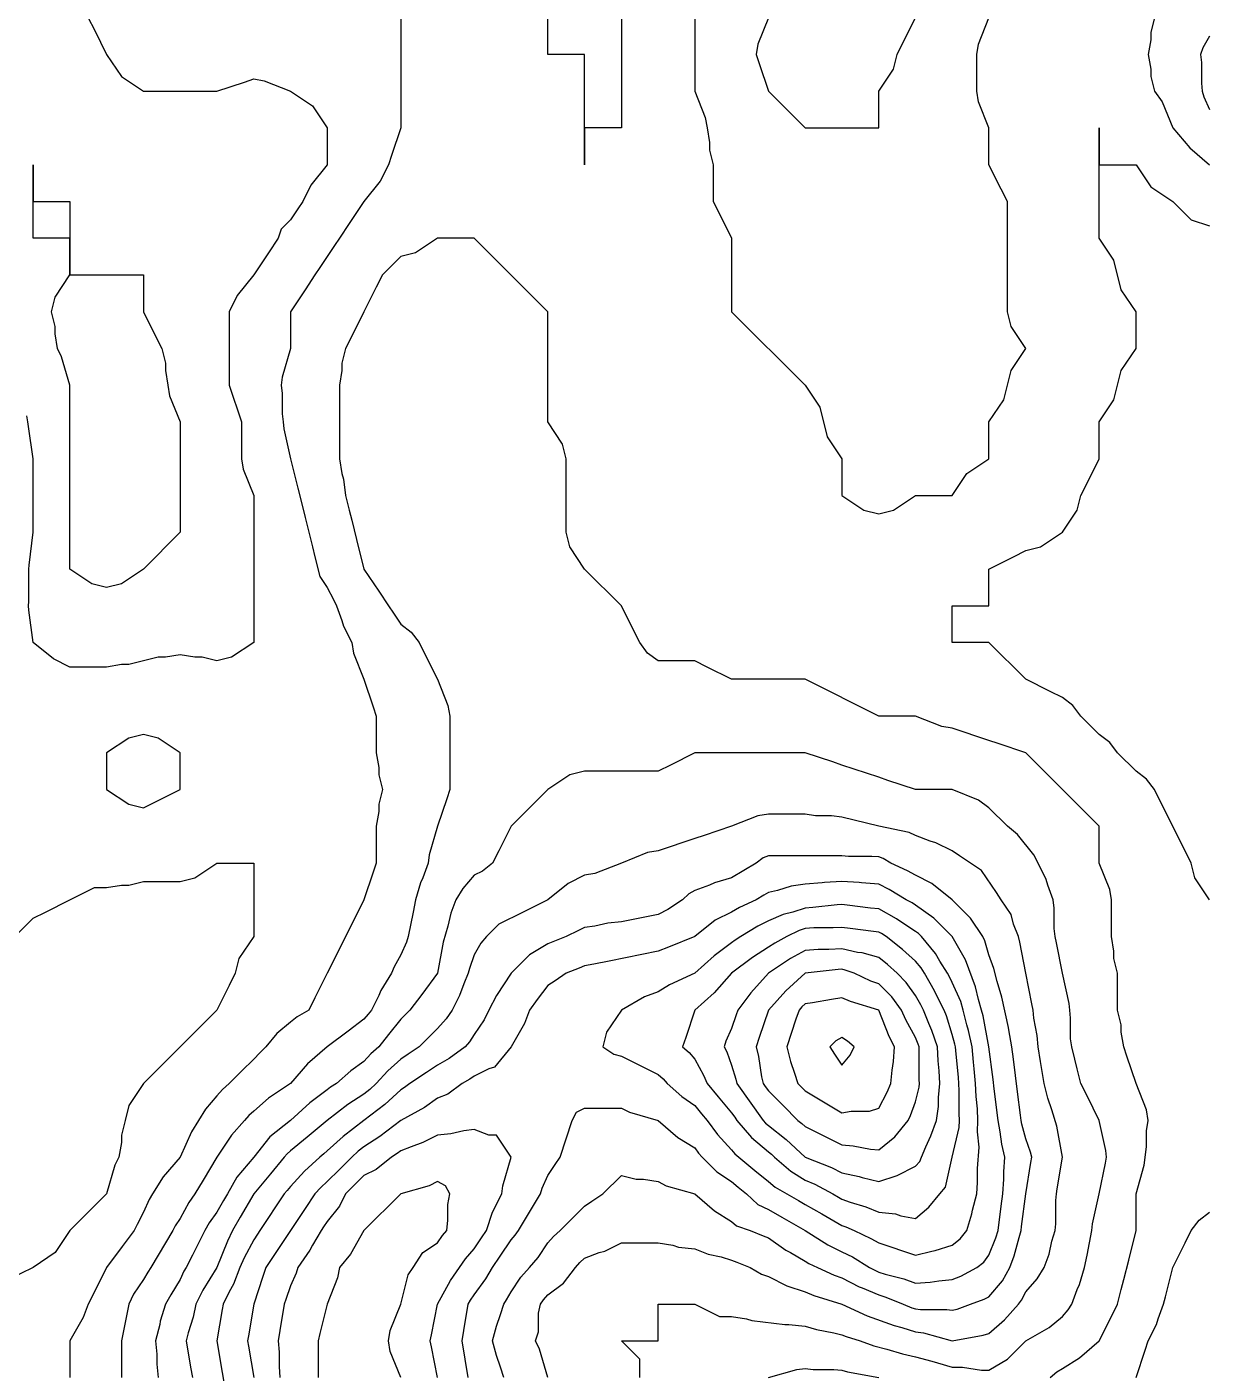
# Model space of a CAD drawing. Header units: inches. Extents: x 794995 to 811195, y 2485918 to 2508058.
# Drawn here: x 804530 to 805492, y 2502782 to 2503881 of the extents above; entities that cross this region are included whole.
import ezdxf

# ---------------------------------------------------------------- set-up
doc = ezdxf.new("R2010")
doc.units = ezdxf.units.IN
doc.header["$MEASUREMENT"] = 0
doc.layers.add('contour', color=7, linetype='Continuous')

msp = doc.modelspace()

# ---------------------------------------------------------------- linework, layer by layer
at = {"layer": 'contour'}
for points in [[(805015.2, 2504068.4), (805015.2, 2503798.4), (804985.2, 2503798.4), (804985.2, 2503768.4), (804985.2, 2503858.4), (804955.2, 2503858.4), (804955.2, 2503888.4)], [(805075.2, 2503918.4), (805075.2, 2503828.4), (805083.7, 2503806.9), (805085.2, 2503798.4), (805087.2, 2503786.4), (805087.2, 2503780.4), (805090.2, 2503768.4), (805090.2, 2503738.4), (805095.2, 2503728.4), (805105.2, 2503708.4), (805105.2, 2503648.4), (805165.2, 2503588.4), (805177.2, 2503570.4), (805183.2, 2503546.4), (805195.2, 2503528.4), (805195.2, 2503498.4), (805213.2, 2503486.4), (805225.2, 2503483.4), (805237.2, 2503486.4), (805255.2, 2503498.4), (805285.2, 2503498.4), (805297.2, 2503516.4), (805315.2, 2503528.4), (805315.2, 2503558.4), (805327.2, 2503576.4), (805333.2, 2503600.4), (805345.2, 2503618.4), (805333.2, 2503636.4), (805330.2, 2503648.4), (805330.2, 2503738.4), (805325.2, 2503748.4), (805315.2, 2503768.4), (805315.2, 2503798.4), (805306.6, 2503819.8), (805305.2, 2503828.4), (805305.2, 2503858.4), (805306.6, 2503866.9), (805315.2, 2503888.4)], [(805453.2, 2503900.4), (805447.2, 2503876.4), (805447.2, 2503870.4), (805445.2, 2503858.4), (805447.2, 2503846.4), (805447.2, 2503840.4), (805450.2, 2503828.4), (805456.6, 2503819.8), (805465.2, 2503798.4), (805479, 2503782.2), (805495.2, 2503768.4)], [(804580.2, 2503888.4), (804585.2, 2503878.4), (804595.2, 2503858.4), (804607.2, 2503840.4), (804625.2, 2503828.4), (804685.2, 2503828.4), (804707.7, 2503835.9), (804715.2, 2503838.4), (804723.7, 2503836.9), (804745.2, 2503828.4), (804763.2, 2503816.4), (804775.2, 2503798.4), (804775.2, 2503768.4), (804761.8, 2503751.7), (804755.2, 2503738.4), (804751.2, 2503732.4), (804745.2, 2503723.4), (804737.7, 2503715.9), (804735.2, 2503708.4), (804727.2, 2503696.4), (804715.2, 2503678.4), (804701.8, 2503661.7), (804695.2, 2503648.4), (804695.2, 2503588.4), (804705.2, 2503558.4), (804705.2, 2503528.4), (804706.6, 2503519.8), (804715.2, 2503498.4), (804715.2, 2503378.4), (804697.2, 2503366.4), (804685.2, 2503363.4), (804673.2, 2503366.4), (804667.2, 2503366.4), (804655.2, 2503368.4), (804643.2, 2503366.4), (804637.2, 2503366.4), (804613.2, 2503360.4), (804607.2, 2503360.4), (804595.2, 2503358.4), (804565.2, 2503358.4), (804551.8, 2503365), (804535.2, 2503378.4), (804531.6, 2503404.8), (804531.4, 2503408.4), (804531.6, 2503411.9), (804531.6, 2503434.8), (804531.8, 2503438.4), (804532, 2503441.5), (804535.2, 2503468.4), (804535.2, 2503528.4), (804531.4, 2503554.6), (804530.9, 2503558.4), (804530.2, 2503563.4)], [(804835.2, 2503888.4), (804835.2, 2503858.4), (804835.2, 2503798.4), (804827.7, 2503775.9), (804825.2, 2503768.4), (804818.5, 2503755), (804805.2, 2503738.4), (804793.2, 2503720.4), (804785.2, 2503708.4), (804781.2, 2503702.4), (804775.2, 2503693.4), (804769.2, 2503684.4), (804765.2, 2503678.4), (804757.2, 2503666.4), (804745.2, 2503648.4), (804745.2, 2503618.4), (804738.5, 2503595), (804737.7, 2503588.4), (804738.5, 2503581.7), (804738.5, 2503565), (804739.2, 2503558.4), (804739.7, 2503552.9), (804745.2, 2503528.4), (804751.2, 2503504.4), (804755.2, 2503488.4), (804757.2, 2503480.4), (804763.2, 2503456.4), (804765.2, 2503448.4), (804769.2, 2503432.4), (804775.2, 2503423.4), (804780.2, 2503413.4), (804782.7, 2503408.4), (804787.2, 2503396.4), (804788.5, 2503391.7), (804795.2, 2503378.4), (804796.6, 2503369.8), (804805.2, 2503348.4), (804812.7, 2503325.9), (804815.2, 2503318.4), (804815.2, 2503288.4), (804817.2, 2503276.4), (804817.2, 2503270.4), (804820.2, 2503258.4), (804817.2, 2503246.4), (804817.2, 2503240.4), (804815.2, 2503228.4), (804815.2, 2503198.4), (804812.7, 2503190.9), (804805.2, 2503168.4), (804795.2, 2503148.4), (804790.2, 2503138.4), (804785.2, 2503128.4), (804775.2, 2503108.4), (804765.2, 2503088.4), (804760.2, 2503078.4), (804750.6, 2503072.9), (804745.2, 2503068.4), (804734.2, 2503059.3), (804725.2, 2503048.4), (804720.2, 2503043.4), (804715.2, 2503038.4), (804705.2, 2503028.4), (804695.2, 2503018.4), (804689.8, 2503013.7), (804685.2, 2503008.4), (804675.9, 2502997.6), (804670.2, 2502988.4), (804664.4, 2502979.1), (804655.2, 2502958.4), (804641.3, 2502942.2), (804632.7, 2502928.4), (804629.8, 2502923.7), (804625.2, 2502913.4), (804620.2, 2502903.4), (804617.7, 2502898.4), (804608, 2502885.5), (804595.2, 2502868.4), (804585.2, 2502848.4), (804580.2, 2502838.4), (804576.1, 2502827.5), (804565.2, 2502808.4), (804565.2, 2502778.4)], [(805495.2, 2503873.4), (805489.7, 2503863.8), (805487.7, 2503858.4), (805488.5, 2503851.7), (805488.5, 2503835), (805489.2, 2503828.4), (805490.5, 2503823.7), (805495.2, 2503813.4)], [(805495.2, 2503168.4), (805483.2, 2503186.4), (805480.2, 2503198.4), (805475.2, 2503208.4), (805455.2, 2503248.4), (805450.2, 2503258.4), (805443.7, 2503266.9), (805435.2, 2503273.4), (805420.2, 2503288.4), (805413.7, 2503296.9), (805405.2, 2503303.4), (805390.2, 2503318.4), (805383.7, 2503326.9), (805375.2, 2503333.4), (805365.2, 2503338.4), (805345.2, 2503348.4), (805315.2, 2503378.4), (805285.2, 2503378.4), (805285.2, 2503408.4), (805315.2, 2503408.4), (805315.2, 2503438.4), (805335.2, 2503448.4), (805345.2, 2503453.4), (805357.2, 2503456.4), (805375.2, 2503468.4), (805387.2, 2503486.4), (805390.2, 2503498.4), (805395.2, 2503508.4), (805405.2, 2503528.4), (805405.2, 2503558.4), (805417.2, 2503576.4), (805423.2, 2503600.4), (805435.2, 2503618.4), (805435.2, 2503648.4), (805423.2, 2503666.4), (805417.2, 2503690.4), (805405.2, 2503708.4), (805405.2, 2503798.4), (805405.2, 2503768.4), (805435.2, 2503768.4), (805447.2, 2503750.4), (805465.2, 2503738.4), (805480.2, 2503723.4), (805495.2, 2503718.4)], [(805365.2, 2502778.4), (805370.5, 2502783), (805375.2, 2502785.9), (805389, 2502794.5), (805405.2, 2502808.4), (805415.2, 2502828.4), (805420.2, 2502838.4), (805423.2, 2502850.4), (805425.2, 2502858.4), (805429.2, 2502874.4), (805435.2, 2502898.4), (805435.2, 2502928.4), (805441.8, 2502951.7), (805443.7, 2502966.9), (805443.7, 2502979.8), (805445.2, 2502988.4), (805443.7, 2502996.9), (805435.2, 2503018.4), (805427.7, 2503040.9), (805425.2, 2503048.4), (805423.2, 2503060.4), (805423.2, 2503066.4), (805420.2, 2503078.4), (805420.2, 2503108.4), (805417.2, 2503120.4), (805417.2, 2503126.4), (805415.2, 2503138.4), (805415.2, 2503168.4), (805413.7, 2503176.9), (805405.2, 2503198.4), (805405.2, 2503228.4), (805345.2, 2503288.4), (805322.7, 2503295.9), (805315.2, 2503298.4), (805285.2, 2503308.4), (805276.6, 2503309.8), (805255.2, 2503318.4), (805225.2, 2503318.4), (805205.2, 2503328.4), (805185.2, 2503338.4), (805165.2, 2503348.4), (805105.2, 2503348.4), (805085.2, 2503358.4), (805075.2, 2503363.4), (805045.2, 2503363.4), (805036.6, 2503369.8), (805030.2, 2503378.4), (805025.2, 2503388.4), (805015.2, 2503408.4), (804985.2, 2503438.4), (804973.2, 2503456.4), (804970.2, 2503468.4), (804970.2, 2503528.4), (804967.2, 2503540.4), (804955.2, 2503558.4), (804955.2, 2503648.4), (804895.2, 2503708.4), (804865.2, 2503708.4), (804847.2, 2503696.4), (804835.2, 2503693.4), (804820.2, 2503678.4), (804815.2, 2503668.4), (804805.2, 2503648.4), (804795.2, 2503628.4), (804790.2, 2503618.4), (804787.2, 2503606.4), (804787.2, 2503600.4), (804785.2, 2503588.4), (804785.2, 2503528.4), (804787.2, 2503516.4), (804788.5, 2503511.7), (804790.2, 2503498.4), (804793.2, 2503486.4), (804795.2, 2503478.4), (804799.2, 2503462.4), (804805.2, 2503438.4), (804817.2, 2503420.4), (804825.2, 2503408.4), (804829.2, 2503402.4), (804835.2, 2503393.4), (804843.7, 2503386.9), (804850.2, 2503378.4), (804855.2, 2503368.4), (804865.2, 2503348.4), (804873.7, 2503326.9), (804875.2, 2503318.4), (804875.2, 2503258.4), (804872.7, 2503250.9), (804865.2, 2503228.4), (804858.5, 2503205), (804857.7, 2503198.4), (804853.2, 2503186.4), (804851.3, 2503182.2), (804847.2, 2503168.4), (804845.2, 2503158.4), (804841.2, 2503138.4), (804839.8, 2503133.7), (804835.2, 2503123.4), (804829.7, 2503113.8), (804827.7, 2503108.4), (804819, 2503094.5), (804817.2, 2503090.4), (804811.2, 2503078.4), (804808.5, 2503075), (804805.2, 2503070.9), (804792.3, 2503061.2), (804775.2, 2503048.4), (804759, 2503034.5), (804745.2, 2503018.4), (804727.2, 2503006.4), (804715.2, 2502995.9), (804711.2, 2502992.4), (804707.7, 2502988.4), (804697.2, 2502976.4), (804685.2, 2502958.4), (804673.9, 2502939.6), (804667.2, 2502928.4), (804662.2, 2502921.3), (804655.2, 2502908.4), (804651.2, 2502902.4), (804649.2, 2502898.4), (804631.2, 2502868.4), (804628.9, 2502864.6), (804625.2, 2502858.4), (804617.2, 2502846.4), (804613.2, 2502838.4), (804607.2, 2502808.4), (804607.2, 2502778.4)], [(805030.2, 2502778.4), (805030.2, 2502793.4), (805015.2, 2502808.4), (805045.2, 2502808.4), (805045.2, 2502838.4), (805075.2, 2502838.4), (805095.2, 2502828.4), (805105.2, 2502828.4), (805117.2, 2502826.4), (805121.8, 2502825), (805148.5, 2502821.7), (805151.8, 2502821.7), (805165.2, 2502820.4), (805174.4, 2502817.6), (805188.5, 2502815), (805195.2, 2502813.4), (805198.7, 2502811.9), (805210.2, 2502808.4), (805221.2, 2502804.4), (805231.8, 2502801.7), (805244.6, 2502797.8), (805255.2, 2502795.5), (805268.5, 2502791.7), (805273.2, 2502790.4), (805285.2, 2502786.9), (805293.7, 2502786.9), (805309.2, 2502784.4), (805315.2, 2502784.4), (805330.2, 2502793.4), (805345.2, 2502808.4), (805364.2, 2502819.3), (805375.2, 2502828.4), (805379.8, 2502833.7), (805382.7, 2502838.4), (805387.2, 2502850.4), (805389, 2502854.5), (805393.2, 2502868.4), (805395.2, 2502878.4), (805399.2, 2502898.4), (805399.7, 2502903.8), (805405.2, 2502928.4), (805410.2, 2502953.4), (805411.2, 2502958.4), (805410.6, 2502963.8), (805405.2, 2502988.4), (805395.2, 2503008.4), (805390.2, 2503018.4), (805387.2, 2503030.4), (805385.2, 2503038.4), (805382.7, 2503048.4), (805381.8, 2503055), (805381.8, 2503071.7), (805381.2, 2503078.4), (805380.6, 2503083.8), (805375.2, 2503108.4), (805370.2, 2503133.4), (805369.2, 2503138.4), (805368.5, 2503145), (805368.5, 2503161.7), (805367.7, 2503168.4), (805363.2, 2503180.4), (805361.8, 2503185), (805355.2, 2503198.4), (805351.8, 2503205), (805338.5, 2503221.7), (805330.2, 2503228.4), (805315.2, 2503243.4), (805306.6, 2503249.8), (805285.2, 2503258.4), (805255.2, 2503258.4), (805232.7, 2503265.9), (805225.2, 2503268.4), (805195.2, 2503278.4), (805187.7, 2503280.9), (805165.2, 2503288.4), (805075.2, 2503288.4), (805055.2, 2503278.4), (805045.2, 2503273.4), (804985.2, 2503273.4), (804973.2, 2503270.4), (804955.2, 2503258.4), (804925.2, 2503228.4), (804915.2, 2503208.4), (804910.2, 2503198.4), (804901.8, 2503191.7), (804895.2, 2503188.4), (804885.9, 2503177.6), (804880.2, 2503168.4), (804876.1, 2503157.5), (804873.7, 2503146.9), (804869.8, 2503133.7), (804865.2, 2503108.4), (804852.3, 2503091.2), (804842.7, 2503078.4), (804835.2, 2503070.9), (804825.2, 2503058.4), (804817.2, 2503048.4), (804810.9, 2503042.6), (804805.2, 2503036.4), (804794.6, 2503028.9), (804782.7, 2503018.4), (804778, 2503015.5), (804775.2, 2503013.4), (804760.9, 2503002.6), (804745.2, 2502988.4), (804728.5, 2502975), (804715.2, 2502958.4), (804701.5, 2502942), (804693.7, 2502928.4), (804690.6, 2502922.9), (804685.2, 2502913.4), (804678.8, 2502904.7), (804675.2, 2502898.4), (804668.5, 2502885), (804665.2, 2502878.4), (804660.2, 2502868.4), (804658.3, 2502865.2), (804655.2, 2502858.4), (804647.7, 2502845.9), (804643.2, 2502838.4), (804639, 2502824.5), (804638.5, 2502821.7), (804635.2, 2502808.4), (804636.1, 2502797.5), (804636.1, 2502789.3), (804637.2, 2502778.4)], [(804955.2, 2502778.4), (804948.5, 2502801.7), (804945.2, 2502808.4), (804947.7, 2502815.9), (804947.7, 2502830.9), (804949.2, 2502838.4), (804951.6, 2502841.9), (804955.2, 2502845.9), (804968, 2502855.5), (804977.7, 2502868.4), (804981.2, 2502872.4), (804985.2, 2502875.9), (804997.2, 2502880.4), (805001.8, 2502881.7), (805015.2, 2502888.4), (805045.2, 2502888.4), (805057.2, 2502886.4), (805061.8, 2502885), (805075.2, 2502883.4), (805086.1, 2502879.3), (805096.6, 2502876.9), (805105.2, 2502874.4), (805109.4, 2502872.6), (805120.2, 2502868.4), (805129.7, 2502862.9), (805135.2, 2502860.9), (805150.2, 2502853.4), (805165.2, 2502848.4), (805172.2, 2502845.4), (805195.2, 2502838.4), (805215.7, 2502828.9), (805237.8, 2502821), (805244.2, 2502819.3), (805255.2, 2502815.9), (805261.8, 2502815), (805285.2, 2502808.4), (805310.5, 2502813), (805315.2, 2502814.4), (805327.8, 2502825.7), (805339.2, 2502838.4), (805341.8, 2502841.7), (805345.2, 2502848.4), (805354.4, 2502859.1), (805360.2, 2502868.4), (805364.2, 2502879.3), (805366.6, 2502889.8), (805369.2, 2502898.4), (805369.7, 2502903.8), (805369.7, 2502922.9), (805370.2, 2502928.4), (805370.9, 2502932.6), (805375.2, 2502958.4), (805370.5, 2502983.7), (805366.6, 2502996.9), (805363.2, 2503006.4), (805360.2, 2503018.4), (805357.2, 2503036.4), (805355.2, 2503048.4), (805354.4, 2503057.6), (805351.8, 2503071.7), (805351.2, 2503078.4), (805350.2, 2503083.4), (805345.2, 2503108.4), (805340.5, 2503133.7), (805339.2, 2503138.4), (805335.2, 2503148.4), (805333.2, 2503156.4), (805325.2, 2503168.4), (805321.2, 2503174.4), (805309.2, 2503192.4), (805291.2, 2503204.4), (805285.2, 2503208.4), (805271.8, 2503215), (805267.2, 2503216.4), (805255.2, 2503220.9), (805250.2, 2503223.4), (805225.2, 2503228.4), (805195.2, 2503235.9), (805186.6, 2503236.9), (805173.7, 2503236.9), (805165.2, 2503238.4), (805135.2, 2503238.4), (805126.6, 2503236.9), (805105.2, 2503228.4), (805082.7, 2503220.9), (805075.2, 2503218.4), (805045.2, 2503208.4), (805036.6, 2503206.9), (805015.2, 2503198.4), (804993.7, 2503189.8), (804985.2, 2503188.4), (804971.8, 2503181.7), (804955.2, 2503168.4), (804935.2, 2503158.4), (804915.2, 2503148.4), (804905.2, 2503138.4), (804900.6, 2503132.9), (804895.2, 2503123.4), (804891.2, 2503112.4), (804890.2, 2503108.4), (804886.6, 2503099.8), (804883.2, 2503090.4), (804877.2, 2503078.4), (804872.2, 2503071.3), (804865.2, 2503063.4), (804850.2, 2503048.4), (804841.2, 2503042.4), (804835.2, 2503038.4), (804824.7, 2503028.8), (804815.2, 2503018.4), (804810, 2503013.6), (804805.2, 2503009.8), (804792.1, 2503001.4), (804775.2, 2502988.4), (804758.8, 2502974.7), (804745.2, 2502963.4), (804742.4, 2502961.1), (804740.2, 2502958.4), (804728.8, 2502944.7), (804715.2, 2502928.4), (804704.2, 2502909.3), (804698, 2502898.4), (804693.7, 2502889.8), (804685.2, 2502868.4), (804673.7, 2502849.8), (804668, 2502838.4), (804665.7, 2502827.8), (804661.8, 2502815), (804660.2, 2502808.4), (804663.7, 2502786.9), (804665.2, 2502778.4)], [(804520.2, 2503138.4), (804535.2, 2503153.4), (804545.2, 2503158.4), (804565.2, 2503168.4), (804585.2, 2503178.4), (804595.2, 2503178.4), (804607.2, 2503180.4), (804613.2, 2503180.4), (804625.2, 2503183.4), (804655.2, 2503183.4), (804667.2, 2503186.4), (804685.2, 2503198.4), (804715.2, 2503198.4), (804715.2, 2503138.4), (804703.2, 2503120.4), (804700.2, 2503108.4), (804695.2, 2503098.4), (804685.2, 2503078.4), (804655.2, 2503048.4), (804625.2, 2503018.4), (804613.2, 2503000.4), (804610.2, 2502988.4), (804607.2, 2502976.4), (804607.2, 2502970.4), (804605.2, 2502958.4), (804601.8, 2502951.7), (804595.2, 2502928.4), (804565.2, 2502898.4), (804553.2, 2502880.4), (804535.2, 2502868.4), (804515.2, 2502858.4)], [(804919.2, 2502778.4), (804916.6, 2502786.9), (804913.2, 2502796.4), (804910.2, 2502808.4), (804913.2, 2502820.4), (804916.6, 2502829.8), (804919.2, 2502838.4), (804921.6, 2502841.9), (804925.2, 2502848.4), (804933.2, 2502860.4), (804940.2, 2502868.4), (804947.2, 2502876.4), (804955.2, 2502888.4), (804959.8, 2502893.7), (804965.2, 2502898.4), (804975.2, 2502908.4), (804985.2, 2502918.4), (804991.2, 2502922.4), (805000.2, 2502928.4), (805015.2, 2502943.4), (805027.2, 2502940.4), (805033.2, 2502940.4), (805045.2, 2502938.4), (805051.8, 2502935), (805075.2, 2502928.4), (805091.3, 2502914.5), (805105.2, 2502905.9), (805109.2, 2502902.4), (805120.2, 2502898.4), (805130.9, 2502894.1), (805135.2, 2502892.4), (805149.3, 2502882.5), (805153.2, 2502880.4), (805165.2, 2502873.4), (805168.3, 2502871.5), (805175.2, 2502868.4), (805188.8, 2502862), (805195.2, 2502859.8), (805209.4, 2502852.6), (805211.8, 2502851.7), (805225.2, 2502845.9), (805230.9, 2502844.1), (805245.2, 2502838.4), (805252.3, 2502835.5), (805255.2, 2502834.6), (805259.4, 2502834.1), (805280.9, 2502834.1), (805285.2, 2502833.4), (805289.2, 2502834.4), (805300.2, 2502838.4), (805311.2, 2502842.4), (805315.2, 2502844.4), (805326.1, 2502857.5), (805332.3, 2502868.4), (805335.7, 2502877.8), (805339.7, 2502892.9), (805341.4, 2502898.4), (805341.8, 2502901.7), (805345.2, 2502928.4), (805349.4, 2502954.1), (805350.2, 2502958.4), (805349.2, 2502962.4), (805345.2, 2502973.4), (805342, 2502985.2), (805341.4, 2502988.4), (805340.9, 2502992.6), (805338.5, 2503011.7), (805335.2, 2503038.4), (805333.9, 2503048.4), (805331.3, 2503062.2), (805331, 2503064.2), (805325.7, 2503088.9), (805321.8, 2503101.7), (805319.2, 2503112.4), (805315.2, 2503123.4), (805311.8, 2503135), (805310.2, 2503138.4), (805300.2, 2503153.4), (805285.2, 2503168.4), (805268.5, 2503181.7), (805255.2, 2503188.4), (805248.8, 2503192), (805235.2, 2503198.4), (805228.9, 2503202.1), (805225.2, 2503203.4), (805219.7, 2503203.8), (805200.6, 2503203.8), (805195.2, 2503204.4), (805135.2, 2503204.4), (805130.9, 2503202.6), (805125.2, 2503198.4), (805105.2, 2503186.4), (805091.3, 2503182.2), (805087.2, 2503180.4), (805075.2, 2503175.9), (805070.2, 2503173.4), (805065.2, 2503168.4), (805053.2, 2503160.4), (805045.2, 2503156.4), (805015.2, 2503150.4), (805004.2, 2503149.3), (804993.7, 2503146.9), (804985.2, 2503145.9), (804980.2, 2503143.4), (804970.2, 2503138.4), (804959.4, 2503134.1), (804955.2, 2503132.4), (804940.2, 2503123.4), (804925.2, 2503108.4), (804913.2, 2503090.4), (804907.2, 2503078.4), (804903.2, 2503070.4), (804895.2, 2503058.4), (804891.2, 2503052.4), (804887.7, 2503048.4), (804874.6, 2503038.9), (804865.2, 2503033.4), (804856.2, 2503027.4), (804842.7, 2503018.4), (804838.3, 2503015.2), (804835.2, 2503013.4), (804822.1, 2503001.4), (804805.2, 2502988.4), (804788.2, 2502975.3), (804775.2, 2502963.4), (804772.4, 2502961.1), (804769.2, 2502958.4), (804756.6, 2502946.9), (804745.2, 2502934.4), (804742.4, 2502931.1), (804740.2, 2502928.4), (804720.2, 2502898.4), (804718.2, 2502895.4), (804715.2, 2502890.9), (804707.3, 2502876.2), (804703.9, 2502868.4), (804698.8, 2502854.7), (804695.2, 2502848.4), (804690.2, 2502838.4), (804689.4, 2502834.1), (804685.2, 2502808.4), (804689.4, 2502782.6), (804693.7, 2502756.9)], [(804890.2, 2502778.4), (804885.2, 2502808.4), (804886.6, 2502816.9), (804890.2, 2502838.4), (804892, 2502841.5), (804895.2, 2502845.9), (804904.6, 2502858.9), (804910.2, 2502868.4), (804916.2, 2502877.4), (804925.2, 2502890.9), (804928.7, 2502894.8), (804931.2, 2502898.4), (804949.2, 2502928.4), (804950.5, 2502933), (804955.2, 2502943.4), (804961.2, 2502952.4), (804965.2, 2502958.4), (804975.2, 2502988.4), (804978.5, 2502995), (804985.2, 2502998.4), (805015.2, 2502998.4), (805021.8, 2502995), (805045.2, 2502988.4), (805061.3, 2502974.5), (805075.2, 2502965.9), (805078.3, 2502961.5), (805081.2, 2502958.4), (805093.2, 2502946.4), (805105.2, 2502938.4), (805110.6, 2502933.8), (805117.2, 2502928.4), (805126.6, 2502919.8), (805135.2, 2502915.5), (805146.1, 2502909.3), (805165.2, 2502898.4), (805183.7, 2502886.9), (805195.2, 2502881.2), (805203.7, 2502876.9), (805217.7, 2502868.4), (805222.5, 2502865.8), (805225.2, 2502864.6), (805230.6, 2502862.9), (805245.7, 2502858.9), (805255.2, 2502855.5), (805267.2, 2502856.4), (805274.2, 2502857.5), (805285.2, 2502858.4), (805292.2, 2502861.3), (805305.2, 2502868.4), (805310.9, 2502872.6), (805315.2, 2502878.4), (805320.9, 2502892.6), (805322.7, 2502898.4), (805325.2, 2502918.4), (805326.4, 2502928.4), (805327.2, 2502940.4), (805327.2, 2502946.4), (805328, 2502958.4), (805325.7, 2502968.9), (805324.4, 2502979.1), (805322.7, 2502988.4), (805319.4, 2503014.1), (805318.5, 2503021.7), (805315.2, 2503048.4), (805310.4, 2503073.6), (805309.2, 2503078.4), (805306.6, 2503086.9), (805304.2, 2503097.5), (805296.1, 2503119.3), (805285.2, 2503138.4), (805270.2, 2503153.4), (805255.2, 2503164.1), (805252.5, 2503165.8), (805247.7, 2503168.4), (805233.7, 2503176.9), (805225.2, 2503181.2), (805211.3, 2503182.2), (805209.3, 2503182.5), (805195.2, 2503183.4), (805181, 2503182.5), (805179, 2503182.2), (805165.2, 2503181.2), (805153.9, 2503179.6), (805142.7, 2503175.9), (805135.2, 2503174.4), (805131.4, 2503172.1), (805125.2, 2503168.4), (805111.5, 2503162), (805105.2, 2503158.4), (805091.8, 2503151.7), (805075.2, 2503138.4), (805053.7, 2503129.8), (805045.2, 2503126.4), (805005.2, 2503118.4), (804992.7, 2503115.9), (804985.2, 2503114.4), (804980.9, 2503112.6), (804970.2, 2503108.4), (804961.2, 2503102.4), (804955.2, 2503098.4), (804946.6, 2503086.9), (804940.2, 2503078.4), (804936.1, 2503067.5), (804925.2, 2503048.4), (804911.8, 2503031.7), (804907.2, 2503030.4), (804895.2, 2503024.4), (804891.6, 2503021.9), (804885.2, 2503018.4), (804873.7, 2503009.8), (804865.2, 2503006.4), (804854.6, 2502998.9), (804835.2, 2502988.4), (804818.2, 2502975.3), (804805.2, 2502966.9), (804800.4, 2502963.2), (804795.2, 2502958.4), (804785.2, 2502948.4), (804775.2, 2502938.4), (804769.9, 2502933.6), (804765.2, 2502928.4), (804757.2, 2502916.4), (804745.2, 2502898.4), (804733.2, 2502880.4), (804725.2, 2502868.4), (804722.7, 2502860.9), (804715.2, 2502838.4), (804710.9, 2502812.6), (804710.2, 2502808.4), (804710.9, 2502804.1), (804715.2, 2502778.4)], [(804865.2, 2502778.4), (804860.2, 2502803.4), (804859.2, 2502808.4), (804860.2, 2502813.4), (804865.2, 2502838.4), (804875.7, 2502857.8), (804883.2, 2502868.4), (804888.1, 2502875.4), (804895.2, 2502883.4), (804901.2, 2502892.4), (804905.2, 2502898.4), (804910.2, 2502913.4), (804917.7, 2502928.4), (804918.5, 2502935), (804925.2, 2502958.4), (804913.2, 2502976.4), (804907.2, 2502976.4), (804895.2, 2502980.9), (804886.6, 2502979.8), (804876.1, 2502977.5), (804865.2, 2502976.4), (804853.2, 2502970.4), (804843.7, 2502966.9), (804835.2, 2502963.4), (804832.3, 2502961.2), (804827.7, 2502958.4), (804815.2, 2502948.4), (804805.2, 2502943.4), (804790.2, 2502928.4), (804785.2, 2502918.4), (804775.2, 2502905.9), (804772.2, 2502901.4), (804770.2, 2502898.4), (804763.2, 2502886.4), (804761, 2502882.5), (804751.2, 2502868.4), (804749.8, 2502863.7), (804745.2, 2502853.4), (804741.4, 2502842.1), (804740.2, 2502838.4), (804736.6, 2502816.9), (804735.2, 2502808.4), (804735.9, 2502799.1), (804735.9, 2502787.6), (804736.6, 2502778.4)], [(804835.2, 2502778.4), (804826.6, 2502799.8), (804825.2, 2502808.4), (804826.6, 2502816.9), (804835.2, 2502838.4), (804841.2, 2502862.4), (804845.2, 2502868.4), (804853.2, 2502880.4), (804865.2, 2502888.4), (804869.2, 2502894.4), (804872.7, 2502898.4), (804873.7, 2502906.9), (804873.7, 2502919.8), (804875.2, 2502928.4), (804871.8, 2502935), (804865.2, 2502938.4), (804858.5, 2502935), (804835.2, 2502928.4), (804805.2, 2502898.4), (804794.2, 2502879.3), (804785.2, 2502868.4), (804783.7, 2502859.8), (804775.2, 2502838.4), (804769.2, 2502814.4), (804767.7, 2502808.4), (804767.7, 2502778.4)], [(805435.2, 2502778.4), (805442.7, 2502800.9), (805445.2, 2502808.4), (805451.8, 2502821.7), (805453.2, 2502826.4), (805457.7, 2502838.4), (805459.2, 2502844.4), (805465.2, 2502868.4), (805475.2, 2502888.4), (805480.2, 2502898.4), (805486.6, 2502906.9), (805495.2, 2502913.4)], [(805135.2, 2502778.4), (805158.5, 2502785), (805165.2, 2502785.9), (805171.8, 2502785), (805188.5, 2502785), (805195.2, 2502784.4), (805199.8, 2502783), (805225.2, 2502778.4)]]:
    msp.add_lwpolyline(points, dxfattribs=at)
for points in [[(805195.2, 2503798.4), (805225.2, 2503798.4), (805225.2, 2503828.4), (805237.2, 2503846.4), (805240.2, 2503858.4), (805245.2, 2503868.4), (805255.2, 2503888.4), (805255.2, 2503918.4), (805195.2, 2503978.4), (805165.2, 2503948.4), (805155.2, 2503928.4), (805150.2, 2503918.4), (805145.2, 2503908.4), (805135.2, 2503888.4), (805126.6, 2503866.9), (805125.2, 2503858.4), (805127.7, 2503850.9), (805135.2, 2503828.4), (805165.2, 2503798.4)], [(804625.2, 2503438.4), (804607.2, 2503426.4), (804595.2, 2503423.4), (804583.2, 2503426.4), (804565.2, 2503438.4), (804565.2, 2503588.4), (804558.5, 2503611.7), (804555.2, 2503618.4), (804553.2, 2503630.4), (804553.2, 2503636.4), (804550.2, 2503648.4), (804553.2, 2503660.4), (804565.2, 2503678.4), (804565.2, 2503708.4), (804535.2, 2503708.4), (804535.2, 2503768.4), (804535.2, 2503738.4), (804565.2, 2503738.4), (804565.2, 2503678.4), (804625.2, 2503678.4), (804625.2, 2503648.4), (804635.2, 2503628.4), (804640.2, 2503618.4), (804643.2, 2503606.4), (804643.2, 2503600.4), (804645.2, 2503588.4), (804646.6, 2503579.8), (804655.2, 2503558.4), (804655.2, 2503468.4)], [(804625.2, 2503243.4), (804635.2, 2503248.4), (804655.2, 2503258.4), (804655.2, 2503288.4), (804637.2, 2503300.4), (804625.2, 2503303.4), (804613.2, 2503300.4), (804595.2, 2503288.4), (804595.2, 2503258.4), (804613.2, 2503246.4)], [(805285.2, 2502886.4), (805291.8, 2502891.7), (805297.2, 2502898.4), (805301.3, 2502912.2), (805301.8, 2502915), (805305.2, 2502928.4), (805305.9, 2502937.6), (805305.9, 2502949.1), (805307.2, 2502966.4), (805305.7, 2502978.9), (805306.2, 2502988.4), (805305.7, 2502997.8), (805304.7, 2503007.9), (805304.2, 2503018.4), (805303.2, 2503030.4), (805302.7, 2503035.9), (805301.5, 2503048.4), (805298.5, 2503061.7), (805297.2, 2503066.4), (805294.2, 2503078.4), (805292.1, 2503085.3), (805285.2, 2503100.9), (805282.8, 2503106), (805281.4, 2503108.4), (805275.2, 2503118.4), (805271.5, 2503124.7), (805260.2, 2503138.4), (805257.7, 2503140.9), (805255.2, 2503142.6), (805243.2, 2503150.4), (805239.6, 2503152.8), (805225.2, 2503160.9), (805218.5, 2503161.7), (805199.4, 2503164.1), (805195.2, 2503164.6), (805191.2, 2503164.4), (805171.5, 2503162), (805165.2, 2503161.7), (805155.2, 2503158.4), (805147.2, 2503156.4), (805135.2, 2503151.2), (805126.6, 2503146.9), (805112.7, 2503138.4), (805108, 2503135.5), (805105.2, 2503133.4), (805090.9, 2503122.6), (805075.2, 2503108.4), (805054.4, 2503099.1), (805045.2, 2503093.4), (805034.2, 2503089.3), (805015.2, 2503078.4), (805003.2, 2503060.4), (805000.2, 2503048.4), (805009.2, 2503042.4), (805015.2, 2503040.9), (805045.2, 2503025.9), (805049.2, 2503022.4), (805052.7, 2503018.4), (805064.6, 2503007.8), (805075.2, 2503000.4), (805080.6, 2502993.8), (805085.2, 2502988.4), (805093.7, 2502976.9), (805105.2, 2502964.4), (805107.9, 2502961.1), (805111.2, 2502958.4), (805124.2, 2502947.5), (805135.2, 2502938.4), (805140.6, 2502933.8), (805159.7, 2502922.9), (805165.2, 2502919.8), (805178.8, 2502912), (805185.2, 2502908.4), (805195.2, 2502902.6), (805198.3, 2502901.5), (805205.2, 2502898.4), (805218.8, 2502892), (805225.2, 2502888.4), (805255.2, 2502878.4), (805268.5, 2502881.7), (805271.3, 2502882.2)], [(805255.2, 2502908.4), (805266.1, 2502917.5), (805275.2, 2502928.4), (805279.7, 2502933.8), (805285.2, 2502958.4), (805290.9, 2502982.6), (805291.2, 2502988.4), (805290.9, 2502994.1), (805290.9, 2503012.6), (805290.6, 2503018.4), (805290.2, 2503023.4), (805288.2, 2503045.4), (805287.9, 2503048.4), (805287.4, 2503050.6), (805285.2, 2503058.4), (805280.4, 2503073.6), (805278.5, 2503078.4), (805271.8, 2503091.7), (805270.8, 2503094), (805262.7, 2503108.4), (805259.8, 2503113), (805255.2, 2503118.4), (805244.7, 2503127.9), (805231.2, 2503138.4), (805227.6, 2503140.8), (805225.2, 2503142.1), (805220.9, 2503142.6), (805201.8, 2503145), (805195.2, 2503145.9), (805188.1, 2503145.4), (805172.2, 2503145.4), (805165.2, 2503145), (805160.2, 2503143.4), (805150.2, 2503138.4), (805140.4, 2503133.1), (805135.2, 2503129.8), (805122.1, 2503121.4), (805105.2, 2503108.4), (805091, 2503092.5), (805075.2, 2503078.4), (805067.7, 2503055.9), (805065.2, 2503048.4), (805070.5, 2503043.7), (805075.2, 2503038.4), (805082.2, 2503025.4), (805085.2, 2503018.4), (805094.2, 2503007.5), (805105.2, 2502994.4), (805107.7, 2502990.9), (805109.4, 2502988.4), (805121.3, 2502974.5), (805135.2, 2502962.6), (805137.6, 2502960.8), (805140.2, 2502958.4), (805153.6, 2502946.8), (805165.2, 2502939.6), (805173, 2502936.2), (805187.7, 2502928.4), (805192.4, 2502925.6), (805195.2, 2502924.1), (805201.8, 2502921.7), (805214.6, 2502917.8), (805225.2, 2502913.4), (805239, 2502912.2), (805243.2, 2502910.4)], [(805255.2, 2502950.9), (805258.7, 2502954.8), (805260.2, 2502958.4), (805263.7, 2502966.9), (805267.8, 2502975.7), (805272.3, 2502988.4), (805273.9, 2502999.6), (805273.9, 2503007.1), (805275.2, 2503018.4), (805274.6, 2503028.9), (805273.7, 2503036.9), (805273.2, 2503048.4), (805268.5, 2503061.7), (805266.1, 2503067.5), (805261.8, 2503078.4), (805259.6, 2503082.8), (805255.2, 2503090.4), (805247.7, 2503100.9), (805240.2, 2503108.4), (805232.4, 2503115.6), (805225.2, 2503121.2), (805211.8, 2503125), (805208, 2503125.5), (805195.2, 2503128.4), (805184.6, 2503127.8), (805175.7, 2503127.8), (805165.2, 2503127.1), (805153.2, 2503120.4), (805135.2, 2503108.4), (805120.9, 2503092.6), (805110.2, 2503078.4), (805108.9, 2503074.6), (805105.2, 2503063.4), (805100.5, 2503053), (805099.2, 2503048.4), (805101.2, 2503044.4), (805105.2, 2503033.4), (805108.7, 2503021.9), (805109.4, 2503018.4), (805130.9, 2502988.4), (805132.9, 2502986.1), (805135.2, 2502984.1), (805149.6, 2502972.8), (805165.2, 2502958.4), (805186.6, 2502949.8), (805195.2, 2502945.5), (805209.3, 2502942.5), (805211.8, 2502941.7), (805225.2, 2502938.4), (805240.2, 2502943.4)], [(805225.2, 2502964.4), (805238.5, 2502975), (805249.2, 2502988.4), (805251.2, 2502992.4), (805255.2, 2503003.4), (805258.2, 2503015.4), (805258.5, 2503018.4), (805258.3, 2503021.5), (805258.3, 2503045.2), (805258.2, 2503048.4), (805257.4, 2503050.6), (805255.2, 2503055.9), (805247.3, 2503070.5), (805243.9, 2503078.4), (805235.9, 2503089.1), (805225.2, 2503099.8), (805218.8, 2503102), (805205.2, 2503108.4), (805197.9, 2503111.1), (805195.2, 2503111.7), (805192, 2503111.5), (805165.2, 2503108.4), (805149.4, 2503094.1), (805135.2, 2503078.4), (805127.7, 2503055.9), (805125.2, 2503048.4), (805127.2, 2503040.4), (805129.7, 2503023.8), (805130.9, 2503018.4), (805132.7, 2503015.9), (805135.2, 2503012.4), (805147.2, 2503000.4), (805159.2, 2502988.4), (805162.5, 2502985.8), (805165.2, 2502983.4), (805195.2, 2502968.4), (805204.4, 2502967.6), (805218.5, 2502965)], [(805225.2, 2502998.4), (805232.2, 2503011.3), (805235.2, 2503018.4), (805236.1, 2503029.3), (805237.2, 2503036.4), (805238, 2503048.4), (805233.7, 2503056.9), (805225.2, 2503078.4), (805202.2, 2503085.4), (805195.2, 2503088.4), (805186.6, 2503086.9), (805171.2, 2503084.4), (805165.2, 2503083.4), (805162.5, 2503081), (805160.2, 2503078.4), (805157.7, 2503070.9), (805150.2, 2503048.4), (805153.2, 2503036.4), (805156.6, 2503026.9), (805159.2, 2503018.4), (805162.2, 2503015.4), (805165.2, 2503012.4), (805195.2, 2502994.4), (805202.7, 2502995.9), (805217.7, 2502995.9)], [(805195.2, 2503033.4), (805201.8, 2503041.7), (805205.2, 2503048.4), (805199.8, 2503053), (805195.2, 2503055.9), (805190.2, 2503053.4), (805185.2, 2503048.4), (805189.2, 2503042.4)]]:
    msp.add_lwpolyline(points, close=True, dxfattribs=at)

doc.saveas('drawing.dxf')
